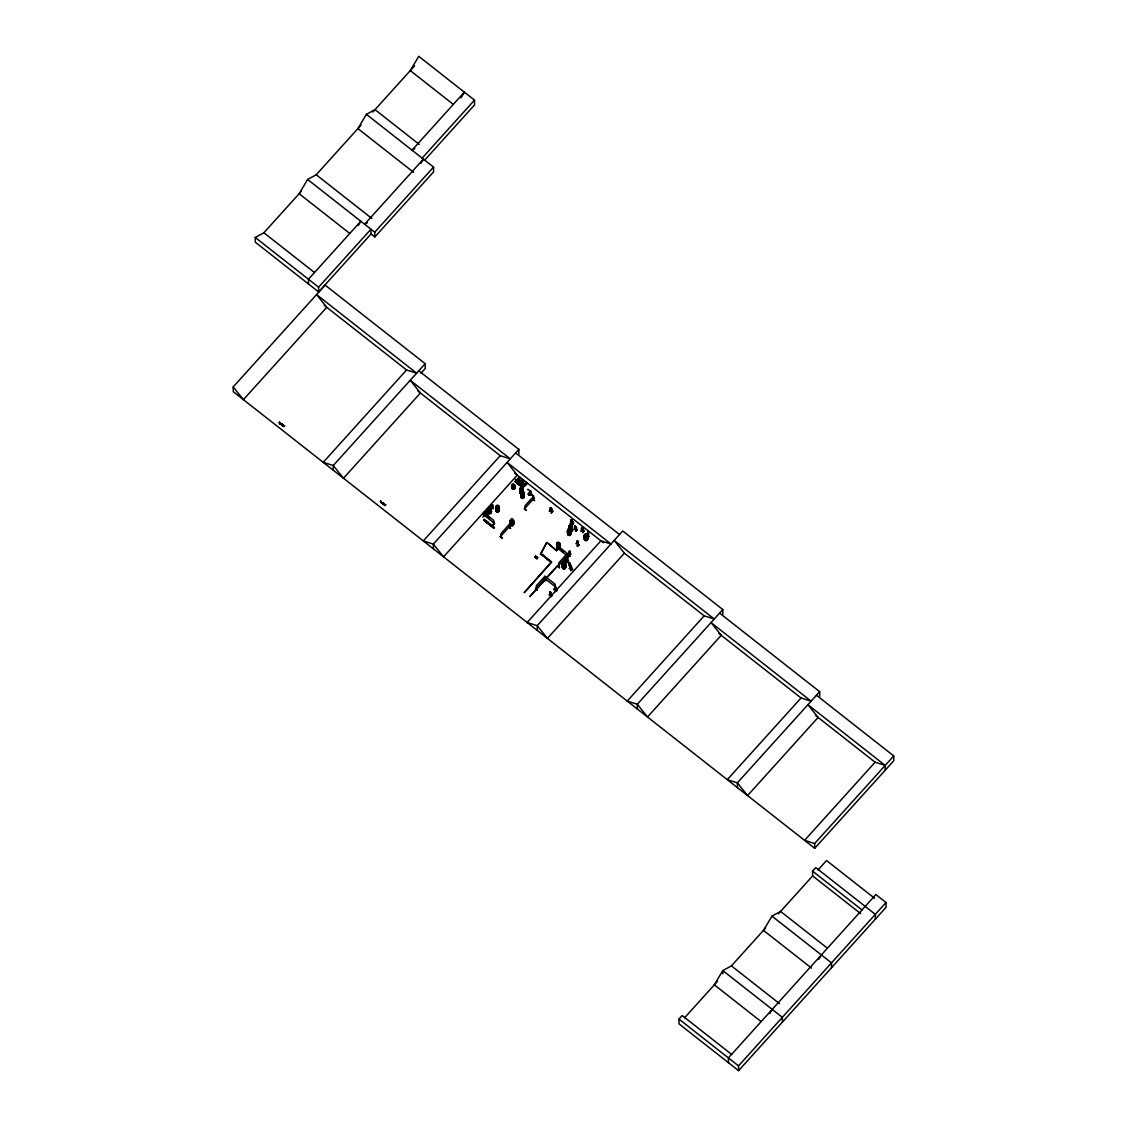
<?xml version="1.0" encoding="UTF-8"?>
<svg xmlns="http://www.w3.org/2000/svg" width="1127" height="1127" viewBox="0 0 1127 1127"><rect width="100%" height="100%" fill="white"/><g stroke="black" fill="none" stroke-linecap="round" stroke-linejoin="round"><path stroke-width="1.5" d="M384.406 505.22L385.152 504.558M282.004 424.964L282.412 424.217L281.82 424.978L280.975 424.315L282.229 424.146M535.691 557.527L535.607 556.034M536.889 556.682L537.058 558.893L537.072 557.95C539.96 557.245 534.79 557.851 536.832 558.048M534.818 556.682L535.579 556.203M283.765 425.682L282.863 424.893L282.342 425.724M283.793 425.823L282.99 426.119L283.779 425.513M384.096 503.811L383.574 504.6M572.277 529.07L572.206 528.211M488.23 510.404L488.583 509.348A1.55 1.437 -0.8 0 0 488.78 511.334L489.512 511.686M491.245 511.602L490.992 513.01A1.55 1.437 -0.8 0 1 488.822 513.222A1.55 1.451 -0.8 0 1 488.597 511.165A1.55 1.437 -0.8 0 0 488.822 513.194A1.55 1.451 -0.8 0 0 490.992 513.01L490.851 510.968A1.55 1.451 -0.8 0 1 490.992 513.01A1.55 1.437 -0.8 0 1 488.822 513.194A1.55 1.437 -0.8 0 1 488.611 511.193M524.069 496.782L522.674 498.359M562.486 565.74L562.838 564.683A1.55 1.437 -0.8 0 0 562.951 566.585L562.767 566.444A1.55 1.451 -0.8 0 0 562.965 568.459A1.55 1.451 -0.8 0 0 565.064 568.529A1.55 1.451 -0.8 0 0 565.317 566.585L565.585 567.684L565.515 566.923M584.533 537.776L584.8 536.353M520.956 495.19L521.294 494.119A1.55 1.451 -0.8 0 1 520.378 491.781A1.55 1.437 -0.8 0 0 521.322 494.091M490.639 509.263L492.865 507.798M496.443 508.094L496.443 507.925A1.55 1.437 -0.8 0 0 496.486 509.742A1.55 1.437 -0.8 0 0 498.571 509.798A1.55 1.437 -0.8 0 0 498.824 507.868L499.007 508.164M496.796 506.093L496.88 506.15A1.578 1.465 -0.8 0 0 496.542 508.559A1.55 1.437 -0.8 0 0 499.064 507.699A1.578 1.465 -0.8 0 0 496.993 506.051L496.796 505.995M521.519 492.696L520.913 492.175A1.55 1.451 -0.8 0 1 520.139 490.231A1.55 1.437 -0.8 0 0 520.913 492.133A1.55 1.451 -0.8 0 0 522.97 491.428L523.097 490.696M522.646 489.78L522.195 489.512A1.55 1.437 -0.8 0 1 522.956 491.414L522.463 492.034M523.477 495.993L523.562 495.95A1.55 1.451 -0.8 0 1 523.717 497.838A1.55 1.437 -0.8 0 1 521.547 497.993A1.55 1.437 -0.8 0 1 521.336 495.965A1.55 1.451 -0.8 0 0 521.533 498.035A1.55 1.451 -0.8 0 0 523.717 497.838A1.55 1.437 -0.8 0 0 523.506 495.767L523.759 494.204M523.534 494.105L523.59 493.992A1.55 1.451 0.2 0 1 523.041 496.429L522.646 496.514M557.316 547.44A1.55 1.437 -0.8 0 1 557.4 545.158L557.203 544.89M557.245 545.045L557.245 545.102A1.55 1.451 -0.8 0 1 557.71 542.481A1.55 1.451 -0.8 0 1 559.795 544.073A1.55 1.437 -0.8 0 1 557.273 544.989A1.55 1.451 -0.8 0 0 557.302 547.342L557.287 547.06M563.007 564.852A1.55 1.451 -0.8 0 1 563.458 562.373A1.55 1.437 -0.8 0 1 565.529 564.021A1.55 1.451 -0.8 0 1 563.007 564.852L562.937 564.852A1.55 1.437 -0.8 0 1 563.458 562.429A1.55 1.451 -0.8 0 1 565.529 563.965A1.55 1.437 -0.8 0 1 563.021 564.895L562.937 565.078M564.895 566.416L565.486 565.092M568.543 531.423L568.529 531.366A1.55 1.451 -0.8 0 0 567.938 533.578A1.55 1.437 -0.8 0 0 570.403 533.663A1.55 1.437 -0.8 0 0 569.853 531.423A1.55 1.451 -0.8 0 1 570.403 533.663A1.55 1.451 -0.8 0 1 567.938 533.578A1.55 1.437 -0.8 0 1 568.67 531.395L568.515 531.535M569.22 527.957A1.55 1.451 -2.7 0 0 571.079 529.605A1.55 1.451 -2.7 0 0 572.009 527.351L571.868 528.986M572.178 530.62L572.206 528.986M584.448 537.41L584.575 536.677M584.857 536.635L585.012 536.466A1.55 1.437 -0.8 0 1 585.434 534.099A1.55 1.451 -0.8 0 1 587.505 535.663A1.55 1.437 -0.8 0 1 584.983 536.565L584.969 536.48A1.55 1.451 -0.8 0 0 587.505 535.663A1.55 1.437 -0.8 0 0 585.434 534.099A1.55 1.451 -0.8 0 0 584.983 536.537L585.251 536.607M587.111 538.044L586.674 537.804A1.55 1.451 -0.8 0 1 587.223 540.044A1.55 1.451 -0.8 0 1 584.758 539.96A1.55 1.437 -0.8 0 1 585.476 537.734A1.55 1.451 -0.8 0 0 584.758 539.96A1.55 1.437 -0.8 0 0 587.209 540.002A1.55 1.437 -0.8 0 0 586.66 537.762L587.533 537.114L587.406 537.847M524.041 494.908L523.914 495.655L524.041 494.936M536.818 557.471L537.015 556.752M491.344 511.968L491.217 512.715M513.461 520.463L513.334 521.195A1.55 1.451 -0.8 0 1 512.602 523.097A1.55 1.451 -0.8 0 1 510.601 522.519A1.55 1.451 -0.8 0 1 511.038 520.604A1.55 1.437 -0.8 0 0 510.601 522.519A1.55 1.437 -0.8 0 0 512.602 523.083A1.55 1.437 -0.8 0 0 513.391 521.28M513.518 523.942L513.433 523.196A1.55 1.437 -0.8 0 1 512.63 524.943A1.55 1.451 -0.8 0 1 510.63 524.365A1.55 1.451 -0.8 0 1 511.066 522.463A1.55 1.437 -0.8 0 0 510.63 524.365A1.55 1.437 -0.8 0 0 512.63 524.943A1.55 1.451 -0.8 0 0 513.419 523.125M572.277 527.816L572.206 527.098M572.262 528.408L572.192 527.69M572.291 530.282L572.15 528.802M280.2 423.062L279.89 423.963M517.603 483.356L517.814 482.525M519.547 482.666L519.547 484.638L518.688 482.722M521.083 486.075L520.73 484.399L521.294 486.103M381.433 501.938L381.123 502.839M279.89 423.611L280.595 423.259L279.89 423.569M382.18 503.558L383.138 502.642M569.896 551.483L568.853 553.554M279.454 423.245C281.243 421.991 277.82 423.231 279.496 422.259M380.729 500.909C382.053 502.896 379.376 501.543 380.743 501.135M279.454 423.287L279.679 422.174M281.736 425.245L281.651 423.752M382.757 502.98L382.532 503.811M569.36 551.441L569.22 552.596M569.374 551.976C570.22 549.441 568.374 556.048 569.529 550.99L569.191 551.681M282.285 425.175L282.666 425.907M568.867 552.779C571.699 546.412 568.543 561.161 568.853 552.737M283.004 425.64L283.032 424.964M383.969 503.882L383.983 504.811L383.391 503.234L384.265 504.107M569.22 552.793L569.529 551.314M381.912 502.529L381.151 502.374M567.783 531.507L568.29 530.93A1.55 1.451 0.8 0 0 567.67 531.859A1.55 1.451 -2.7 0 0 567.74 532.606L567.938 532.944A1.55 1.451 -0.8 0 0 570.389 533.001A1.55 1.437 -0.8 0 0 569.839 530.817A1.55 1.451 -0.8 0 1 570.389 533.001A1.55 1.451 -0.8 0 1 567.938 532.944A1.55 1.437 -0.8 0 1 568.656 530.718A1.55 1.437 -0.8 0 0 567.938 532.972A1.55 1.437 -0.8 0 0 570.389 533.043L569.868 532.634A1.55 1.437 -0.8 0 1 570.417 534.832A1.55 1.451 -0.8 0 1 567.966 534.776A1.55 1.451 -0.8 0 1 568.684 532.578A1.55 1.437 -0.8 0 0 567.966 534.747A1.55 1.437 -0.8 0 0 570.417 534.832A1.55 1.451 -0.8 0 0 569.868 532.606M518.659 482.75L519.35 482.455M522.111 485.159L521.914 484.187M522.365 484.92L523.027 487.357L522.28 485.582M569.205 551.962L568.994 555.667M382.687 502.656L382.546 503.67M540.791 554.343L546.651 542.636L540.326 554.146L541.27 553.906L551.399 561.866L524.168 592.717L551.652 562.204L541.27 553.906M571.135 554.047L568.881 553.005M487.089 511.968L485.568 512.982M383.335 504.178L383.645 503.093L383.081 504.248M536.931 558.795L536.001 557.71L536.818 557.527M485.3 514.729L487.258 513.461L485.3 514.842C485.624 509.827 487.258 511.249 486.681 511.827M501.177 537.128L501.121 533.423L509.672 523.942L509.798 527.788M509.573 527.83L509.686 525.393M525.309 506.939L525.252 509.531L525.14 505.643L533.691 496.176L533.578 500.106L534.747 500.754M544.961 577.658L545.003 579.926M361.119 125.041L316.236 174.77L307.615 179.461L299.134 193.703L349.609 233.345M419.23 144.383L375.009 109.657L366.402 114.348L357.921 128.591L413.567 172.304M358.273 225.513L360.823 221.244L308.46 279.242L308.516 284.018M420.864 163.387L423.4 159.118L364.627 224.231L367.501 222.667M460.971 97.866L464.366 92.16L412.003 150.173L414.877 148.595M827.246 948.075L780.574 911.433L771.967 916.138L763.486 930.381L811.51 968.093M769.656 1013.652L772.206 1009.383M818.822 959.204L821.372 954.935M281.567 424.682L282.187 424.076M491.062 508.967C488.132 509.813 494.739 500.149 492.598 507.854M522.097 492.217L521.773 492.429M521.308 494.147L520.97 494.838A1.55 1.451 0.2 0 0 523.041 496.429L523.703 495.993A1.55 1.451 -0.8 0 0 523.491 493.95A1.55 1.437 -0.8 0 1 523.689 495.993A1.55 1.451 -0.8 0 1 521.505 496.19A1.55 1.451 -0.8 0 1 521.294 494.147L521.322 494.133A1.55 1.437 -0.8 0 0 521.519 496.19L522.238 496.5M510.756 521.533L510.686 523.28M510.911 521.604L511.109 521.914A1.55 1.437 -0.8 0 0 510.63 523.816A1.55 1.451 -0.8 0 0 512.63 524.393A1.55 1.451 -0.8 0 0 513.405 522.576L513.405 521.914A1.55 1.451 -0.8 0 1 512.616 523.731A1.55 1.437 -0.8 0 1 510.616 523.21A1.55 1.451 -0.8 0 1 511.038 521.252A1.55 1.437 -0.8 0 0 510.616 523.21A1.55 1.451 -0.8 0 0 512.616 523.731A1.55 1.437 -0.8 0 0 513.391 521.97M513.151 523.351L513.475 522.66A1.55 1.437 -0.8 0 1 512.63 524.393A1.55 1.437 -0.8 0 1 510.63 523.816A1.55 1.451 -0.8 0 1 511.052 521.914L511.08 521.984M492.499 505.798L491.203 506.643M284.441 425.569L283.595 426.584M284.582 425.668L283.412 426.457M384.969 505.6L385.814 504.544L384.842 505.502M483.539 513.898L483.821 516.293M484.371 515.293L482.779 517.082M493.541 524.154L493.57 521.66M494.556 523.294L492.964 525.126L494.556 523.337M533.775 497.683L533.649 500.247M500.149 536.663L502.064 538.142M510.728 528.535L508.911 526.957M526.168 510.263L524.168 508.869L526.168 510.221M535.395 588.843L537.213 590.421M544.89 576.291L536.339 585.758L536.382 589.618L536.508 587.04M558.682 564.359L558.71 566.67M545.186 580.095L545.144 577.785M557.541 566.317L559.457 567.797M566.303 556.611L568.121 558.189M545.891 580.814L544.876 579.982M566.656 558.302L568.346 556.639M554.864 585.533L554.893 589.182M554.878 587.914L554.878 587.167M318.659 291.978L318.589 287.202L370.952 229.204L371.022 233.979L318.659 291.978L255.322 242.235L255.251 237.473L263.873 232.768L301.275 191.336M372.882 112.024L414.553 65.859M422.132 158.132L474.509 100.12L418.765 56.35L410.284 70.592L453.124 104.233M424.527 160.316L474.566 104.896L474.509 100.12M816.455 695.246L893.725 755.935L893.796 760.711L814.708 848.307L233.275 391.689L233.204 386.913L325.111 285.117L425.189 363.697L425.259 368.473L420.977 373.206M371.022 233.979L374.826 236.966L374.756 232.19L433.543 167.078L366.402 114.348M374.826 236.966L433.599 171.853L433.543 167.078M233.204 386.913L243.404 399.648L326.774 307.319L316.574 294.584L416.638 373.178L406.579 369.98L323.21 462.324L333.282 465.507L343.481 478.242L420.427 392.999L410.228 380.278L510.306 458.858L500.233 455.674L417.892 391.013M425.189 363.697L333.282 465.507L333.353 470.283M500.233 455.674L423.287 540.904L433.346 544.102L443.559 556.823L517.293 475.143L507.094 462.422L610.961 543.989L600.902 540.805L527.154 622.484L537.227 625.668L547.426 638.403L624.372 553.174L614.173 540.439L714.25 619.033L704.178 615.835L624.372 553.174M418.779 370.811L518.857 449.391L433.346 544.102L433.416 548.863M516.067 480.271L516.067 481.919L515.476 479.412M515.067 481.609L519.561 477.13M515.166 481.863L515.941 482.455L520.026 477.482M517.518 483.61L516.884 483.215L519.786 479.989L517.039 483.356L519.73 479.989L520.42 480.496L517.434 483.666M520.463 480.567L517.575 483.765L516.941 483.229M518.392 484.413L522.801 479.595L518.702 484.652L519.491 485.272L523.83 480.468L519.42 485.173M520.801 486.033L523.266 482.708C525.844 484.413 515.546 490.118 523.717 483.103M520.406 485.991L523.379 482.821M523.337 487.258L522.393 486.512L522.21 487.399M526.21 482.328C516.532 492.696 526.464 485.638 527.239 483.089M489.977 525.182L490.597 524.492M494.401 527.478L493.767 528.169L483.638 520.068L484.258 519.293L494.401 527.478L493.767 528.028L483.638 520.209L484.258 519.519M529.338 492.443L533.226 496.035M529.732 492.753L529.859 493.753M530.211 492.26L529.789 491.978M528.676 494.457L530.394 492.724L528.788 494.542M529 494.697L530.606 492.922M529.746 495.457L527.943 493.837L529.845 495.359M531.451 493.584L529.549 492.062M525.168 508.038L533.719 498.557M501.149 535.804L509.7 526.337M550.427 508.545L551.85 509.446M551.948 509.179L551.878 511.757M552.85 511.08L551.244 512.912L552.85 511.08M541.27 553.977L551.089 562.274L540.96 554.245M570.093 523.294L571.713 521.576M572.572 523.816C570.938 524.745 570.135 518.786 572.107 520.237M572.727 521.576L571.938 520.815L572.727 523.97M574.643 526.591L574.869 529.042M575.333 528.028L573.728 529.803L575.432 528.112M556.668 550.751L546.849 542.369L556.668 550.68M576.446 527.647L576.362 530.225M575.728 531.38L577.334 529.549L575.728 531.324M582.335 529.408L580.729 531.183M581.771 530.338C580.123 525.351 584.927 530.563 581.814 528.309M536.382 588.139L544.933 578.672L555.118 586.547L555.555 588.069M557.386 565.965L529.901 596.479L557.386 565.965L559.541 567.698M558.612 565.515L567.163 556.048M566.515 559.316L564.81 561.063L566.515 559.372M565.951 560.387L565.881 557.513M567.585 559.316L567.642 561.711M568.417 560.809L566.811 562.641L568.529 560.936M704.178 615.835L627.232 701.079L637.29 704.262L647.504 716.983L721.238 635.304L711.038 622.583L811.116 701.163L801.043 697.979L718.702 633.318M537.297 630.444L537.227 625.668L622.724 530.972L722.801 609.552L637.29 704.262L637.361 709.038M801.043 697.979L727.295 779.659L737.368 782.842L747.567 795.577L818.103 717.448L807.904 704.713L885.174 765.402L885.244 770.178M719.59 613.102L819.667 691.696L737.368 782.842L737.438 787.618M885.174 765.402L875.115 762.218L804.579 840.348L814.638 843.531L893.725 755.935M728.451 1062.691L728.394 1057.915L875.876 894.556L886.005 902.516L886.076 907.291L738.594 1070.65L679.046 1023.894L678.989 1019.118L682.187 1015.568L731.592 1054.365M778.447 913.8L812.637 875.918L812.581 871.157L815.779 867.593L875.313 914.349L875.383 919.125M684.554 1017.808L717.533 981.279M760.979 1021.471L714.321 984.829L722.801 970.586L731.423 965.895L765.613 928.014M817.991 870.002L826.542 860.535L874.566 898.247M738.594 1070.65L738.523 1065.874L886.005 902.516M485.554 514.771L485.314 512.531M491.527 505.784L490.808 509.291M564.571 566.937L565.233 566.501A1.55 1.437 -0.8 0 1 565.064 568.501A1.55 1.437 -0.8 0 1 562.979 568.445A1.55 1.437 -0.8 0 1 562.866 566.501L563.049 566.698A1.55 1.437 -0.8 0 0 565.036 566.726A1.55 1.437 -0.8 0 0 565.289 564.796A1.55 1.437 -0.8 0 1 565.036 566.656A1.55 1.451 -0.8 0 1 562.937 566.642A1.55 1.451 -0.8 0 1 562.838 564.683A1.55 1.437 -0.8 0 0 562.951 566.67A1.55 1.437 -0.8 0 0 565.036 566.656A1.55 1.451 -0.8 0 0 565.289 564.754M490.668 511.419L491.231 509.756M279.89 423.907L280.538 423.203M485.976 511.207L486.667 510.799L486.455 511.63M491.499 505.474L492.175 505.051L491.541 506.417L491.64 505.459M492.64 506.248L490.837 507.094M492.147 506.868L493.556 508.77M486.131 511.292L487.343 510.756M485.554 511.827L487.089 510.813M486.653 511.757L486.033 512.165L486.131 511.193M486.625 512.616L488.16 514.447L486.639 512.56M570.389 566.98L569.135 565.317L571.53 567.895M569.628 567.923L571.685 566.613M571.502 567.557L569.149 568.712L571.248 567.388L570.347 566.134M571.502 567.092L571.488 569.642M555.076 587.505L555.78 588.421L553.596 589.646L556.104 588.548L554.991 586.716L556.062 590.999L554.681 589.125L554.808 586.378M550.117 592.45C553.399 593.873 545.383 596.324 551.216 593.661M550.201 592.605L551.244 595.958M552.385 595.591L550.413 597.028M551.991 509.982L550.117 508.502M576.475 528.45L574.601 526.971M583.138 529.859L581.504 528.267M567.557 559.696L565.867 558.696M578.038 543.51L577.32 541.312M523.393 496.218L522.646 496.486M570.516 565.12L569.121 563.246M556.062 588.928L554.822 587.547M551.286 594.211L550.032 592.844M520.716 488.569L520.759 488.512A1.55 1.437 -0.8 0 1 523.027 489.259A1.55 1.437 -0.8 0 1 521.421 491.09A1.55 1.437 -0.8 0 1 520.125 489.048M577.39 541.185L578.137 545.412M576.165 543.608L578.545 542.876L576.207 543.735M577.094 546.032L579.433 545.243M577.052 545.919L579.391 545.074M558.823 547.046L558.428 547.13A1.55 1.437 -0.8 0 0 559.541 544.82A1.55 1.451 -0.8 0 1 558.428 547.13A1.55 1.451 -2.7 0 0 559.541 544.848M570.163 524.985A1.55 1.451 -0.8 0 1 572.248 526.591A1.55 1.451 -0.8 0 1 569.727 527.464L569.684 527.521A1.55 1.437 -0.8 0 0 572.234 526.619A1.55 1.437 -0.8 0 0 570.177 525.027A1.55 1.437 -0.8 0 0 569.727 527.492L569.684 527.492A1.55 1.451 -0.8 0 1 570.163 524.985L570.966 524.9M513.137 484.385L512.081 484.892L513.532 484.399M558.795 545.2L557.273 544.961A1.55 1.437 -0.8 0 1 557.71 542.524A1.55 1.437 -0.8 0 1 559.781 544.116A1.55 1.451 -0.8 0 1 557.273 544.961L558.006 545.243M513.799 487.202L512.996 487.273M513.137 485.047L512.743 485.131A1.55 1.437 -0.8 0 1 513.926 485.173A1.578 1.465 -0.8 0 0 511.714 486.315A1.578 1.465 -0.8 0 0 513.673 487.864A1.578 1.465 -0.8 0 0 514.56 485.61A1.55 1.437 -0.8 0 1 514.264 487.597A1.55 1.437 -0.8 0 1 512.179 487.512A1.55 1.437 -0.8 0 1 512.743 485.019A1.578 1.465 -0.8 0 1 514.828 486.667A1.578 1.465 -0.8 0 1 512.264 487.54A1.578 1.465 -0.8 0 1 512.743 485.033L513.546 485.061M536.776 556.851L535.818 557.006L536.734 556.372M535.79 556.823L536.748 556.668L535.888 557.217M587.702 531.747L587.773 532.578M587.716 531.705L587.885 533.775L587.787 532.691M586.533 534.085L589.012 533.959L586.547 534.212M587.716 532.606L588.012 536.1M586.758 536.522L589.224 536.283L586.758 536.649M535.494 556.78L535.818 557.921M535.593 557.076L534.761 557.034M575.221 527.337L576.08 528.028M551.413 508.742C552.343 509.658 547.102 507.46 552.047 511.855L550.131 510.517M566.923 558.428L567.163 559.288L566.275 557.555L566.191 558.527L568.247 556.555M582.434 528.507L582.096 527.591L582.941 528.648M570.487 529.634L570.896 529.634A1.521 1.409 -1 0 0 571.938 529.112L572.305 529.901M576.122 527.971L575.193 526.633M513.01 489.104L513.813 489.062L513.024 489.118M513.405 487.878L512.602 487.737M569.346 533.55L568.557 533.423M515.532 479.412L516.166 480.454M528.591 489.682L527.704 489.428L528.859 489.808M570.008 564.486C567.402 567.064 571.065 563.993 569.572 563.077M570.558 565.472L570.84 566.571M555.583 587.519L554.878 586.618M550.131 510.601L550.103 507.713L551.962 509.207M571.037 522.646C569.05 516.927 574.516 521.547 572.727 523.886M583.349 528.943C584.772 537.255 581.109 521.294 581.715 530.493M574.601 526.182L574.77 529.169M522.21 494.626L521.477 494.344A1.55 1.451 -0.8 0 1 521.928 491.837A1.55 1.451 -0.8 0 1 523.999 493.443A1.55 1.437 -0.8 0 1 521.491 494.373A1.55 1.451 -0.8 0 1 521.928 491.865A1.55 1.437 -0.8 0 1 523.999 493.429A1.55 1.451 -0.8 0 1 521.477 494.344A1.55 1.437 -0.8 0 1 521.928 491.851A1.55 1.451 -0.8 0 1 523.999 493.457A1.55 1.451 -0.8 0 1 521.477 494.316A1.55 1.437 -0.8 0 1 521.928 491.907A1.55 1.437 -0.8 0 1 523.999 493.485A1.55 1.437 -0.8 0 1 521.491 494.316L522.21 494.654L521.477 494.316M522.238 496.472L521.505 496.162A1.55 1.437 -0.8 0 0 523.689 495.993M522.914 479.75L518.547 484.328M523.506 480.201L519.054 484.554M550.793 593.577L550.201 592.633M531.831 494.499L531.831 495.091M530.831 493.865L531.634 495.077L530.845 493.837M566.782 558.006C564.881 557.386 567.839 560.443 566.994 558.457M557.33 549.342L557.471 547.201M567.29 557.161L567.135 553.653L558.583 563.134L558.626 566.98M576.446 530.423L574.629 528.986M565.881 560.457L565.655 557.471M567.529 561.683L565.712 560.302L567.628 561.697L567.529 558.907L565.853 557.513M496.598 511.602A1.55 1.437 -0.8 0 0 498.782 511.404A1.55 1.437 -0.8 0 0 498.571 509.376A1.55 1.451 -0.8 0 1 498.782 511.419A1.55 1.451 -0.8 0 1 496.598 511.63A1.55 1.437 -0.8 0 1 496.401 509.573A1.55 1.437 -0.8 0 1 496.373 507.742A1.55 1.451 -0.8 0 0 496.472 509.686A1.55 1.451 -0.8 0 0 496.598 511.63L497.331 511.954L496.598 511.644M488.752 509.531A1.55 1.451 -0.8 0 0 491.273 508.657A1.55 1.437 -0.8 0 0 489.203 507.094A1.55 1.437 -0.8 0 0 488.766 509.559A1.55 1.437 -0.8 0 0 491.273 508.686A1.55 1.451 -0.8 0 0 489.203 507.051A1.55 1.451 -0.8 0 0 488.752 509.531L489.484 509.841L488.752 509.503A1.55 1.437 -0.8 0 1 489.203 507.037A1.55 1.437 -0.8 0 1 491.273 508.629A1.55 1.437 -0.8 0 1 488.766 509.503M522.224 491.358A1.55 1.437 -0.8 0 1 523.111 492.908A1.55 1.451 -0.8 0 0 522.224 491.386L522.632 491.555M517.265 481.722L517.786 482.553M550.032 591.661L550.032 594.591L550.342 592.112M571.319 520.674L572.079 521.181L571.967 520.209M575.193 527.323L576.094 528.014M577.602 541.904L577.968 542.876M572.333 520.787L571.304 520.012L572.15 521.322M571.375 520.73L571.488 519.744M567.092 555.062L567.022 557.668M493.767 524.069L493.711 520.35L483.582 512.391L483.765 516.434M500.149 536.649L502.149 538.044M316.236 174.77L371.882 218.469M307.615 179.461L374.756 232.19M263.873 232.768L314.348 272.41M255.251 237.473L318.589 287.202M515.645 452.941L619.512 534.522M324.238 305.318L406.579 369.98M514.757 473.157L603.438 542.791M518.885 477.397L519.843 478.144M522.365 480.116L523.322 480.863M525.844 482.835L526.802 483.582M518.589 477.721L519.547 478.468M522.069 480.44L523.027 481.159M525.548 483.159L526.506 483.906M519.096 478.961L518.152 478.214M521.632 480.933L522.576 481.68M526.055 484.399L525.112 483.652M517.758 478.637L518.716 479.384M522.195 482.102L521.237 481.356M524.717 484.075L525.675 484.821M571.079 520.885L572.544 522.026L570.882 520.435M573.713 523.139L572.107 524.914M517.321 479.13L518.265 479.877M520.801 481.849L521.745 482.567M524.28 484.568L525.224 485.314M581.532 530.282L583.434 531.733L581.518 530.338M575.193 526.295L576.446 527.675M574.77 526.253L576.249 527.38L576.32 530.408M815.568 715.462L875.115 762.218M551.342 508.305L550.709 507.826L551.314 509.249L551.202 508.277M515.433 481.074L516.377 481.821M518.983 483.849L519.786 484.596M532.437 495.26L533.113 495.852L532.085 495.133M557.302 548.004L567.444 555.963M483.61 514.771L493.753 522.731M812.581 871.157L861.972 909.954M812.637 875.918L860.676 913.645M771.967 916.138L831.501 962.895L831.571 967.656M731.423 965.895L779.447 1003.608M678.989 1019.118L738.523 1065.874M533.212 495.739L529.338 492.344L529.535 493.781L529.591 492.386M529.873 490.541L530.69 491.245M551.314 508.601L551.821 511.94M530.197 490.851L530.944 491.597M530.831 494.161L531.634 495.091M550.314 592.788L550.342 591.774L550.807 592.393M570.065 563.725L570.29 568.276M526.548 482.581L522.026 487.174M570.262 567.966L570.121 565.233L571.502 567.12M571.516 569.656L570.149 568.036M554.78 586.378L556.02 588.153L556.09 590.999L554.667 589.069M550.004 591.661L551.258 593.436M549.906 594.352L551.3 596.282L551.272 593.408M487.132 511.348L487.089 513.673M562.753 567.05L562.472 566.346M584.547 537.776L584.73 538.114A1.55 1.451 -0.8 0 0 587.195 538.185A1.55 1.451 -0.8 0 0 586.632 535.945A1.55 1.437 -0.8 0 1 587.181 538.185A1.55 1.437 -0.8 0 1 584.73 538.114A1.55 1.451 -0.8 0 1 585.448 535.917A1.55 1.437 -0.8 0 0 584.73 538.114M571.009 566.388L571.403 569.811M550.779 592.689L550.849 593.492M530.69 491.471L531.423 492.358L530.817 491.724M569.727 563.599L569.332 562.81L569.262 565.5L569.107 562.458L570.487 564.345L570.544 567.191M577.855 541.552L577.559 540.847L577.517 543.566M578.137 543.129L578.264 545.51L577.334 543.313M588.055 536.283L587.914 533.536M578.109 542.679L577.278 540.537L577.433 543.594M577.7 541.312L577.7 542.496M587.731 531.451L587.759 534.367M517.11 482.159L517.18 483.018M587.702 531.423L587.9 534.381M587.716 532.24L587.885 533.719M819.667 691.696L819.723 696.472M814.638 843.531L814.708 848.307M782.406 1022.119L782.335 1017.343L722.801 970.586L722.844 973.77M722.801 609.552L722.858 614.328M575.7 526.746L575.812 527.718L575.207 526.281M570.008 564.247L569.544 562.697L569.572 563.669M567.416 557.485L567.402 553.568L557.273 545.609A1.55 1.451 -0.8 0 1 557.724 543.017A1.55 1.451 -0.8 0 1 559.795 544.609A1.55 1.437 -0.8 0 1 557.273 545.595L557.273 549.539M555.09 588.069L555.076 584.166L544.947 576.207L545.074 580.236M550.694 592.351L550.779 593.337M518.857 449.391L518.913 454.167M501.29 534.705L501.388 537.185M492.654 508.009C490.837 503.121 491.964 508.446 492.133 505.051M491.865 525.492L491.231 526.027M487.329 510.728L487.343 513.616M496.387 508.953A1.55 1.437 -0.8 0 0 496.598 510.982A1.578 1.465 -0.8 0 0 498.796 510.869A1.578 1.465 -0.8 0 0 498.585 508.798A1.55 1.437 -0.8 0 1 498.768 510.785A1.55 1.437 -0.8 0 1 496.598 510.982A1.578 1.465 -0.8 0 1 496.373 509.01A1.578 1.465 -0.8 0 1 496.345 507.15A1.55 1.437 -0.8 0 0 496.458 509.052A1.578 1.465 -0.8 0 0 498.571 509.207A1.578 1.465 -0.8 0 0 498.824 507.235A1.55 1.437 -0.8 0 1 498.557 509.108A1.55 1.437 -0.8 0 1 496.458 509.052M498.571 508.15A1.578 1.465 -0.8 0 1 498.782 510.207A1.578 1.465 -0.8 0 1 496.57 510.404A1.578 1.465 -0.8 0 1 496.359 508.347A1.55 1.437 -0.8 0 0 496.486 510.348A1.55 1.437 -0.8 0 0 498.571 510.418A1.55 1.437 -0.8 0 0 498.824 508.474M498.571 508.108A1.578 1.465 -0.8 0 1 498.782 510.179A1.578 1.465 -0.8 0 1 496.57 510.376A1.578 1.465 -0.8 0 1 496.359 508.319M498.824 508.362A1.55 1.437 -0.8 0 1 498.571 510.306A1.55 1.437 -0.8 0 1 496.486 510.235A1.55 1.437 -0.8 0 1 496.373 508.291M511.08 523.083A1.55 1.437 -0.8 0 0 510.644 524.985A1.55 1.451 -0.8 0 0 512.644 525.576A1.55 1.451 -0.8 0 0 513.433 523.759A1.55 1.437 -0.8 0 1 512.644 525.562A1.55 1.437 -0.8 0 1 510.644 524.985A1.55 1.451 -0.8 0 1 511.066 523.097M490.78 510.446A1.55 1.437 -0.8 0 1 490.992 512.475A1.55 1.437 -0.8 0 1 488.808 512.672A1.578 1.465 -0.8 0 1 488.583 510.587A1.55 1.437 -0.8 0 0 488.808 512.672A1.578 1.465 -0.8 0 0 491.006 512.447A1.578 1.465 -0.8 0 0 490.794 510.362A1.55 1.437 -0.8 0 1 490.978 512.362A1.578 1.465 -0.8 0 1 488.794 512.616A1.578 1.465 -0.8 0 1 488.583 510.559A1.55 1.437 -0.8 0 0 488.808 512.56A1.55 1.437 -0.8 0 0 490.978 512.362A1.578 1.465 -0.8 0 0 490.794 510.39M488.78 511.334A1.55 1.437 -0.8 0 0 490.963 511.137L491.302 510.475L490.963 511.165A1.55 1.451 -0.8 0 1 488.78 511.362A1.55 1.451 -0.8 0 1 488.569 509.319M488.569 509.939A1.578 1.465 -0.8 0 0 488.78 511.996A1.55 1.437 -0.8 0 0 490.978 511.813A1.55 1.437 -0.8 0 0 490.766 509.784A1.578 1.465 -0.8 0 1 490.992 511.799A1.578 1.465 -0.8 0 1 488.78 511.996A1.55 1.437 -0.8 0 1 488.583 509.982M489.203 507.615A1.578 1.465 -0.8 0 0 488.752 510.108A1.578 1.465 -0.8 0 0 491.302 509.221A1.55 1.451 -0.8 0 0 489.203 507.587A1.55 1.451 -0.8 0 0 488.766 510.066A1.55 1.451 -0.8 0 0 491.287 509.179A1.55 1.437 -0.8 0 0 489.217 507.587A1.55 1.437 -0.8 0 0 488.766 510.052A1.55 1.437 -0.8 0 0 491.273 509.179A1.578 1.465 -0.8 0 0 489.203 507.615A1.55 1.437 -0.8 0 1 491.302 509.038A1.55 1.437 -0.8 0 1 489.231 510.418A1.55 1.437 -0.8 0 1 488.555 508.136M569.853 531.972A1.55 1.437 -0.8 0 1 570.403 534.212A1.55 1.451 -0.8 0 1 567.952 534.24A1.55 1.451 -0.8 0 1 568.67 532.043A1.55 1.437 -0.8 0 0 567.952 534.128A1.55 1.437 -0.8 0 0 570.403 534.212A1.55 1.451 -0.8 0 0 569.868 532.085M570.389 532.986A1.55 1.437 -0.8 0 0 569.839 530.747A1.55 1.451 -0.8 0 1 570.403 533.029A1.55 1.437 -0.8 0 1 567.938 532.902A1.55 1.451 -0.8 0 1 568.656 530.718A1.55 1.451 -0.8 0 0 567.938 532.944M569.853 528.324A1.55 1.451 -0.8 0 0 569.234 529.253A1.55 1.451 -0.8 0 1 569.853 527.661M572.023 528.648A1.55 1.451 -0.8 0 1 569.769 530.606A1.55 1.437 -0.8 0 0 572.023 528.549M569.234 529.141A1.55 1.437 -0.8 0 1 569.572 528.464A1.55 1.437 -0.8 0 1 569.839 526.478A1.55 1.451 -0.8 0 0 569.473 528.493A1.55 1.451 -0.8 0 0 571.628 528.817A1.55 1.451 -0.8 0 0 571.995 526.802A1.55 1.437 -0.8 0 1 571.628 528.817A1.55 1.437 -0.8 0 1 569.473 528.493A1.55 1.451 -0.8 0 1 569.825 526.365A1.55 1.437 -0.8 0 0 569.473 528.38A1.55 1.451 -0.8 0 0 571.628 528.718A1.55 1.451 -0.8 0 0 571.995 526.689A1.55 1.437 -0.8 0 1 571.628 528.704A1.55 1.437 -0.8 0 1 569.473 528.38M569.304 529.338A1.55 1.437 -0.8 0 1 569.558 527.915M586.66 537.142A1.55 1.451 -0.8 0 1 587.209 539.382A1.55 1.451 -0.8 0 1 584.744 539.298A1.55 1.451 -0.8 0 1 585.476 537.1A1.55 1.437 -0.8 0 0 584.758 539.298A1.55 1.451 -0.8 0 0 587.209 539.481A1.55 1.451 -0.8 0 0 586.66 537.255A1.55 1.437 -0.8 0 1 587.209 539.481A1.55 1.437 -0.8 0 1 584.758 539.41A1.55 1.451 -0.8 0 1 585.476 537.213A1.55 1.437 -0.8 0 0 584.758 539.41A1.55 1.437 -0.8 0 0 587.209 539.368A1.55 1.437 -0.8 0 0 586.66 537.142M557.287 546.806A1.55 1.451 -0.8 0 1 557.386 544.51A1.55 1.437 -0.8 0 0 557.302 546.764A1.55 1.451 -2.7 0 1 556.752 545.454M557.414 546.327A1.55 1.437 -0.8 0 0 557.048 548.342A1.55 1.451 -0.8 0 0 559.217 548.694A1.55 1.451 -0.8 0 0 559.57 546.68A1.55 1.437 -0.8 0 1 559.203 548.68A1.55 1.437 -0.8 0 1 557.048 548.342A1.55 1.451 -0.8 0 1 557.414 546.341M559.555 545.383A1.55 1.451 -0.8 0 1 558.443 547.652M559.555 545.482A1.55 1.437 -0.8 0 1 558.443 547.764M512.095 485.554A1.55 1.437 -0.8 0 0 512.179 487.512A1.55 1.437 -0.8 0 0 514.8 486.625A1.55 1.437 -0.8 0 0 512.743 485.019M512.081 486.131A1.578 1.465 -0.8 0 0 512.165 488.104A1.578 1.465 -0.8 0 0 514.292 488.202A1.578 1.465 -0.8 0 0 514.574 486.23A1.55 1.437 -0.8 0 1 514.278 488.146A1.55 1.437 -0.8 0 1 512.179 488.047A1.55 1.437 -0.8 0 1 512.095 486.103M521.322 495.457A1.55 1.437 -0.8 0 0 521.533 497.486A1.55 1.437 -0.8 0 0 523.717 497.289A1.578 1.465 -0.8 0 0 523.52 495.162A1.55 1.437 -0.8 0 1 523.717 497.289A1.578 1.465 -0.8 0 1 521.519 497.458A1.578 1.465 -0.8 0 1 521.308 495.401A1.55 1.437 -0.8 0 0 521.533 497.373A1.55 1.437 -0.8 0 0 523.717 497.176A1.55 1.437 -0.8 0 0 523.506 495.147A1.578 1.465 -0.8 0 1 523.731 497.261A1.578 1.465 -0.8 0 1 521.519 497.43A1.578 1.465 -0.8 0 1 521.308 495.359M523.506 494.499A1.578 1.465 -0.8 0 1 523.717 496.57A1.55 1.437 -0.8 0 1 521.519 496.824A1.578 1.465 -0.8 0 1 521.294 494.711M523.491 494.598A1.55 1.437 -0.8 0 1 523.703 496.627A1.578 1.465 -0.8 0 1 521.505 496.768A1.55 1.437 -0.8 0 1 521.322 494.795M521.294 493.499A1.55 1.437 -0.8 0 0 521.97 495.767A1.55 1.437 -0.8 0 0 524.041 494.401A1.55 1.437 -0.8 0 0 521.942 493.062A1.578 1.465 -0.8 0 1 524.055 494.429A1.578 1.465 -0.8 0 1 521.956 495.838A1.578 1.465 -0.8 0 1 521.28 493.513A1.578 1.465 -0.8 0 1 520.139 491.471A1.55 1.437 -0.8 0 0 521.322 493.471A1.55 1.451 -0.8 0 1 520.167 491.442A1.55 1.437 -0.8 0 0 521.322 493.584M520.913 492.133A1.55 1.437 -0.8 0 0 522.956 491.414A1.55 1.451 -0.8 0 0 522.195 489.512M522.224 490.118A1.578 1.465 -0.8 0 1 522.477 492.654A1.55 1.437 -0.8 0 0 522.21 490.175M520.139 490.851A1.578 1.465 -0.8 0 0 521.308 492.908A1.55 1.437 -0.8 0 1 520.153 490.893M522.534 489.076A1.55 1.437 -0.8 0 1 522.815 491.006A1.55 1.437 -0.8 0 1 520.787 491.457A1.55 1.437 -0.8 0 1 520.139 489.597M522.195 488.935A1.578 1.465 -0.8 0 1 522.97 490.879A1.578 1.465 -0.8 0 1 520.885 491.597A1.578 1.465 -0.8 0 1 520.111 489.667M565.317 566.05A1.55 1.451 -0.8 0 1 565.05 567.994A1.55 1.451 -0.8 0 1 562.965 567.938A1.55 1.451 -0.8 0 1 562.852 565.979M565.303 565.951A1.55 1.437 -0.8 0 1 565.05 567.881A1.55 1.437 -0.8 0 1 562.965 567.825A1.55 1.437 -0.8 0 1 562.852 565.867M565.289 564.204A1.55 1.451 -0.8 0 1 565.021 566.148A1.55 1.451 -0.8 0 1 562.937 566.078A1.55 1.451 -0.8 0 1 562.824 564.134M565.275 564.092A1.55 1.437 -0.8 0 1 565.021 566.036A1.55 1.437 -0.8 0 1 562.937 565.965A1.55 1.437 -0.8 0 1 562.824 564.021M584.434 535.184C584.209 537.213 584.941 533.127 584.434 535.184M510.883 521.731L510.911 521.857A1.55 1.451 -0.8 0 1 511.376 519.237A1.55 1.451 -0.8 0 1 513.447 520.829A1.55 1.437 -0.8 0 1 510.94 521.745A1.55 1.451 -0.8 0 0 510.616 523.717A1.55 1.451 -0.8 0 0 512.63 524.28A1.55 1.451 -0.8 0 0 513.405 522.463A1.55 1.437 -0.8 0 1 512.616 524.28A1.55 1.437 -0.8 0 1 510.63 523.717A1.55 1.437 -0.8 0 1 511.052 521.801A1.55 1.437 -0.8 0 1 511.376 519.279A1.55 1.437 -0.8 0 1 513.447 520.871A1.55 1.451 -0.8 0 1 510.925 521.716L510.841 521.702M567.825 555.16L570.079 556.146L567.825 555.16M558.076 548.525L556.372 550.272L558.076 548.567M545.637 579.081L544.045 580.87L545.637 579.081M555.921 587.111L554.329 588.942L555.921 587.153M486.794 521.364L486.174 522.21L486.794 521.364M488.061 522.365L487.442 523.196L488.061 522.365M550.849 509.559L549.229 511.334L550.835 509.559M584.237 530.845L582.631 532.677L584.237 530.902M571.938 529.098L571.643 529.352A1.55 1.437 -0.8 0 1 569.487 529.07A1.55 1.451 -0.8 0 1 569.839 527.013A1.55 1.437 -0.8 0 0 569.487 529.07A1.55 1.451 -0.8 0 0 571.643 529.38L571.938 529.098A1.55 1.451 -0.8 0 1 569.783 531.141A1.55 1.437 -0.8 0 0 572.023 529.169M484.596 513.94L486.005 515.842L484.596 513.94M572.615 569.234L570.572 570.614L572.685 569.389M557.147 590.266L555.104 591.647L557.147 590.323M569.374 535.395L568.586 535.269L569.374 535.367M497.303 510.08L496.57 509.798L497.303 510.108M575.221 526.619L575.221 526.675M562.979 550.807L561.232 549.441L562.993 551.624L562.979 550.807M489.287 517.589L487.54 516.222L489.301 518.406L489.287 517.589M570.163 564.542L569.825 563.796L570.22 564.571M498.571 509.756A1.55 1.451 -0.8 0 0 498.824 507.812A1.55 1.437 -0.8 0 1 498.571 509.742A1.55 1.451 -0.8 0 1 496.472 509.686A1.55 1.437 -0.8 0 0 498.571 509.742M496.556 507.981A1.55 1.437 -0.8 0 0 499.05 507.094A1.55 1.451 -0.8 0 0 496.993 505.474A1.55 1.451 -0.8 0 0 496.542 507.939A1.55 1.451 -0.8 0 0 499.064 507.065A1.55 1.437 -0.8 0 0 496.993 505.516A1.55 1.437 -0.8 0 0 496.556 507.981M496.542 508.559A1.578 1.465 -0.8 0 0 499.092 507.671A1.55 1.437 -0.8 0 0 497.007 506.122A1.55 1.437 -0.8 0 0 496.556 508.587M510.94 522.35A1.55 1.451 -0.8 0 0 513.461 521.477A1.55 1.451 -0.8 0 0 511.39 519.885A1.55 1.451 -0.8 0 0 510.94 522.35A1.55 1.437 -0.8 0 0 513.461 521.477A1.55 1.437 -0.8 0 0 511.39 519.885A1.55 1.437 -0.8 0 0 510.94 522.35M490.963 511.137A1.55 1.437 -0.8 0 0 490.752 509.108A1.55 1.451 -0.8 0 1 490.963 511.165M490.992 512.982A1.55 1.437 -0.8 0 0 490.78 510.968A1.55 1.437 -0.8 0 1 490.992 513.024M490.949 510.517A1.55 1.437 -0.8 0 0 490.752 508.488A1.578 1.465 -0.8 0 1 490.978 510.573A1.578 1.465 -0.8 0 1 488.766 510.77A1.578 1.465 -0.8 0 1 488.555 508.714A1.55 1.437 -0.8 0 0 488.78 510.714A1.55 1.437 -0.8 0 0 490.949 510.517M570.403 533.55A1.55 1.437 -0.8 0 0 569.853 531.31A1.55 1.451 -0.8 0 1 570.403 533.55A1.55 1.451 -0.8 0 1 567.938 533.48A1.55 1.451 -0.8 0 1 568.67 531.282A1.55 1.437 -0.8 0 0 567.952 533.465A1.55 1.437 -0.8 0 0 570.403 533.55M570.375 532.465A1.55 1.437 -0.8 0 0 569.825 530.239A1.55 1.451 -0.8 0 1 570.389 532.465A1.55 1.451 -0.8 0 1 567.923 532.395A1.55 1.451 -0.8 0 1 568.642 530.084A1.55 1.437 -0.8 0 0 567.923 532.282A1.55 1.437 -0.8 0 0 570.375 532.465M568.642 530.197A1.55 1.437 -0.8 0 0 567.923 532.395A1.55 1.451 -0.8 0 0 570.389 532.367A1.55 1.451 -0.8 0 0 569.825 530.127A1.55 1.437 -0.8 0 1 570.375 532.353A1.55 1.437 -0.8 0 1 567.923 532.282A1.55 1.451 -0.8 0 1 568.642 530.197M568.191 531.395A1.55 1.437 -0.8 0 0 570.699 530.521A1.55 1.451 -0.8 0 0 568.628 528.901A1.55 1.451 -0.8 0 0 568.177 531.366A1.55 1.451 -0.8 0 0 570.699 530.493A1.55 1.437 -0.8 0 0 568.628 528.943A1.55 1.437 -0.8 0 0 568.191 531.395M570.375 531.817A1.55 1.451 -0.8 0 0 569.825 529.577A1.55 1.437 -0.8 0 1 570.375 531.803A1.55 1.451 -0.8 0 1 567.909 531.733A1.55 1.451 -0.8 0 1 568.642 529.535A1.55 1.437 -0.8 0 0 567.923 531.733A1.55 1.437 -0.8 0 0 570.375 531.803M571.643 529.38A1.55 1.451 -0.8 0 0 572.009 527.351A1.55 1.437 -0.8 0 1 571.643 529.394M569.769 529.958A1.55 1.451 -0.8 0 0 572.009 528A1.55 1.437 -0.8 0 1 569.769 529.958M569.727 528A1.55 1.451 -0.8 0 0 572.248 527.112A1.55 1.451 -0.8 0 0 570.177 525.52A1.55 1.451 -0.8 0 0 569.727 528M569.741 528.098A1.55 1.437 -0.8 0 0 572.248 527.225A1.55 1.437 -0.8 0 0 570.177 525.633A1.55 1.437 -0.8 0 0 569.741 528.098M587.195 538.833A1.55 1.451 -0.8 0 0 586.646 536.593A1.55 1.437 -0.8 0 1 587.195 538.833A1.55 1.451 -0.8 0 1 584.744 538.748A1.55 1.451 -0.8 0 1 585.462 536.551A1.55 1.437 -0.8 0 0 584.744 538.748A1.55 1.437 -0.8 0 0 587.195 538.833M587.181 537.523A1.55 1.437 -0.8 0 0 586.632 535.297A1.55 1.451 -0.8 0 1 587.181 537.523A1.55 1.451 -0.8 0 1 584.716 537.452A1.55 1.451 -0.8 0 1 585.448 535.255A1.55 1.437 -0.8 0 0 584.73 537.452A1.55 1.437 -0.8 0 0 587.181 537.523M584.983 537.072A1.55 1.451 -0.8 0 0 587.505 536.184A1.55 1.451 -0.8 0 0 585.434 534.592A1.55 1.451 -0.8 0 0 584.983 537.072A1.55 1.437 -0.8 0 0 587.505 536.184A1.55 1.437 -0.8 0 0 585.434 534.592A1.55 1.437 -0.8 0 0 584.983 537.072M584.998 537.17A1.55 1.437 -0.8 0 0 587.505 536.297A1.55 1.451 -0.8 0 0 585.434 534.705A1.55 1.451 -0.8 0 0 584.983 537.185A1.55 1.451 -0.8 0 0 587.505 536.297A1.55 1.437 -0.8 0 0 585.434 534.705A1.55 1.437 -0.8 0 0 584.998 537.17M559.203 548.046A1.55 1.437 -0.8 0 0 559.555 546.032A1.55 1.451 -0.8 0 1 559.203 548.06A1.55 1.451 -0.8 0 1 557.034 547.722A1.55 1.451 -0.8 0 1 557.4 545.693A1.55 1.437 -0.8 0 0 557.048 547.722A1.55 1.437 -0.8 0 0 559.203 548.046M558.682 546.539A1.55 1.451 -0.8 0 0 559.541 544.299A1.55 1.437 -0.8 0 1 558.682 546.525A1.55 1.451 -0.8 0 1 556.724 545.031A1.55 1.451 -0.8 0 1 558.922 543.82A1.55 1.451 -0.8 0 0 556.724 544.919A1.55 1.451 -0.8 0 0 558.682 546.426A1.55 1.451 -0.8 0 0 559.541 544.186A1.55 1.437 -0.8 0 1 558.682 546.426A1.55 1.437 -0.8 0 1 556.724 544.919A1.55 1.437 -0.8 0 1 558.922 543.707A1.55 1.437 -0.8 0 0 556.738 545.031A1.55 1.437 -0.8 0 0 558.682 546.525M557.273 545.482A1.55 1.451 -0.8 0 0 559.795 544.609A1.55 1.437 -0.8 0 0 557.724 543.129A1.55 1.437 -0.8 0 0 557.273 545.595M512.264 486.92A1.55 1.437 -0.8 0 0 514.785 486.075A1.55 1.437 -0.8 0 0 512.743 484.469A1.55 1.437 -0.8 0 0 512.264 486.92A1.55 1.437 -0.8 0 0 514.785 486.131A1.55 1.437 -0.8 0 0 512.743 484.525A1.55 1.437 -0.8 0 0 512.264 486.977A1.55 1.451 -0.8 0 0 514.8 486.103A1.55 1.451 -0.8 0 0 512.743 484.483A1.55 1.451 -0.8 0 0 512.264 486.963M514.278 488.766A1.55 1.437 -0.8 0 0 514.56 486.836A1.55 1.451 -0.8 0 1 514.292 488.808A1.55 1.451 -0.8 0 1 512.193 488.724A1.55 1.451 -0.8 0 1 512.109 486.765A1.55 1.437 -0.8 0 0 512.193 488.681A1.55 1.437 -0.8 0 0 514.278 488.766M521.477 494.922A1.578 1.465 -0.8 0 0 524.027 494.035A1.55 1.451 -0.8 0 0 521.942 492.4A1.578 1.465 -0.8 0 0 521.477 494.922A1.55 1.437 -0.8 0 0 524.013 494.091A1.55 1.437 -0.8 0 0 521.942 492.513A1.55 1.437 -0.8 0 0 521.491 494.978M524.027 494.035A1.578 1.465 -0.8 0 0 521.928 492.414A1.55 1.451 -0.8 0 0 521.491 494.866A1.55 1.451 -0.8 0 0 524.013 493.992A1.55 1.437 -0.8 0 0 521.942 492.4A1.55 1.437 -0.8 0 0 521.491 494.866A1.55 1.437 -0.8 0 0 523.999 493.992M522.773 493.077A1.55 1.437 -0.8 0 0 522.224 490.837A1.578 1.465 -0.8 0 1 522.787 493.02M522.773 492.964A1.55 1.437 -0.8 0 0 522.21 490.724A1.55 1.451 -0.8 0 1 522.773 492.964M520.547 490.16A1.55 1.437 -0.8 0 0 523.055 489.273A1.55 1.437 -0.8 0 0 520.984 487.695A1.55 1.437 -0.8 0 0 520.547 490.16A1.55 1.451 -0.8 0 0 523.055 489.245A1.55 1.451 -0.8 0 0 520.984 487.653A1.55 1.451 -0.8 0 0 520.533 490.132M520.533 490.738A1.578 1.465 -0.8 0 0 523.083 489.851A1.578 1.465 -0.8 0 0 520.984 488.23A1.578 1.465 -0.8 0 0 520.533 490.738M520.547 490.654A1.55 1.437 -0.8 0 0 523.055 489.78A1.55 1.451 -0.8 0 0 520.998 488.188A1.55 1.451 -0.8 0 0 520.547 490.654A1.55 1.451 -0.8 0 0 523.069 489.78A1.55 1.437 -0.8 0 0 520.998 488.188A1.55 1.437 -0.8 0 0 520.547 490.654M565.05 567.233A1.55 1.451 -0.8 0 0 565.303 565.289A1.55 1.437 -0.8 0 1 565.05 567.219A1.55 1.451 -0.8 0 1 562.951 567.163A1.55 1.451 -0.8 0 1 562.838 565.317A1.55 1.437 -0.8 0 0 562.951 567.163A1.55 1.451 -0.8 0 0 565.05 567.332A1.55 1.451 -0.8 0 0 565.303 565.402A1.55 1.437 -0.8 0 1 565.05 567.332A1.55 1.437 -0.8 0 1 562.951 567.275A1.55 1.437 -0.8 0 1 562.852 565.317A1.55 1.451 -0.8 0 0 562.951 567.163A1.55 1.437 -0.8 0 0 565.05 567.219M565.021 565.486A1.55 1.451 -0.8 0 0 565.275 563.542A1.55 1.437 -0.8 0 1 565.021 565.486A1.55 1.451 -0.8 0 1 562.922 565.43A1.55 1.451 -0.8 0 1 562.81 563.472A1.55 1.437 -0.8 0 0 562.922 565.416A1.55 1.437 -0.8 0 0 565.021 565.486M564.655 563.077A1.55 1.451 -0.8 0 0 563.472 563.035A1.55 1.437 -0.8 0 1 564.655 563.077"/></g></svg>
